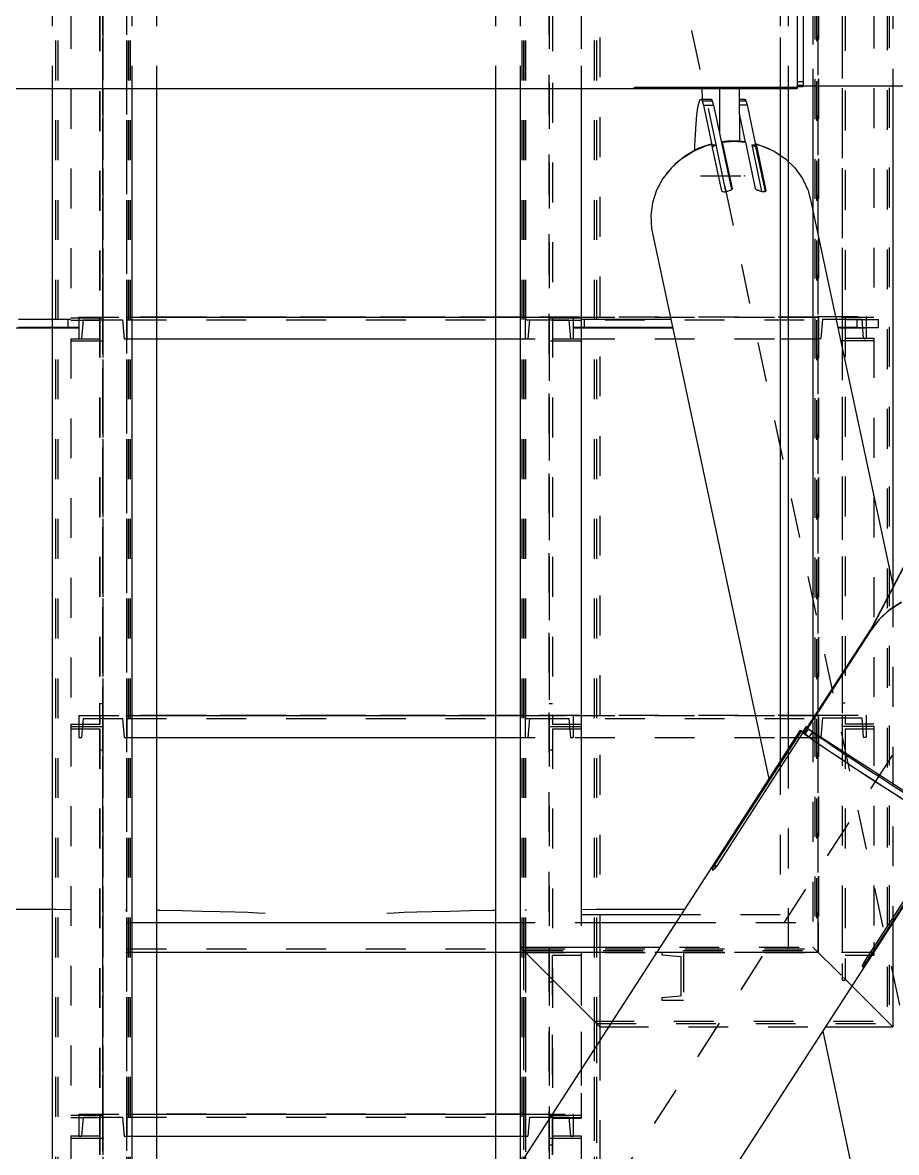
# Model space of a CAD drawing. Header units: millimetres. Extents: x 149919 to 150445, y 136651 to 136866.
# Drawn here: x 150372.701 to 150374.894, y 136747.478 to 136750.313 of the extents above; entities that cross this region are included whole.
import ezdxf

# ---------------------------------------------------------------- set-up
doc = ezdxf.new("R2010")
doc.units = ezdxf.units.MM
doc.header["$LTSCALE"] = 0.25
for name, pattern in [('CENTER', [50.8, 31.75, -6.35, 6.35, -6.35]), ('XKITLINE00', [0]), ('XKITLINE02', [4, 2, -2]), ('XKITLINE03', [6, 3, -1, 1, -1])]:
    doc.linetypes.add(name, pattern=pattern)

# ---------------------------------------------------------------- blocks, each defined once
blk = doc.blocks.new('çatıı')
at = {"color": 116, "linetype": 'XKITLINE02', "true_color": 0x136734}
for p, q in [((23097.15, 10409.49), (23097.15, 9590.91)), ((23097.15, 10409.49), (23097.16, 9590.91)), ((23097.69, 10409.49), (23097.69, 9590.91)), ((23097.69, 10409.49), (23097.69, 9590.91)), ((23114.92, 10409.49), (23114.92, 9590.91)), ((23114.92, 10409.49), (23114.92, 9590.91)), ((23115, 10409.49), (23115, 9590.95)), ((23115, 10409.49), (23115, 9590.95)), ((23115.45, 10409.49), (23115.45, 9590.91)), ((23115.45, 10409.49), (23115.46, 9590.91)), ((23115.85, 10409.49), (23115.85, 9590.95)), ((23115.85, 10409.49), (23115.85, 9590.95)), ((23214.14, 10409.49), (23214.13, 9590.95)), ((23214.14, 10409.49), (23214.14, 9590.95)), ((23214.53, 10409.49), (23214.54, 9590.91)), ((23214.99, 10409.49), (23214.98, 9590.95)), ((23214.99, 10409.49), (23214.99, 9590.95)), ((23215.07, 10409.49), (23215.07, 9590.91)), ((23232.3, 10409.49), (23232.3, 9590.91)), ((23232.83, 10409.49), (23232.84, 9590.91)), ((23305.8, 10397.09), (23305.8, 9743.46)), ((23306.33, 10397.62), (23306.33, 9742.92)), ((23287.63, 10379.77), (23287.63, 9760.77)), ((23288.48, 10379.77), (23288.48, 9760.77)), ((23288.57, 10379.86), (23288.57, 9760.69)), ((23287.18, 10378.47), (23287.18, 9762.07)), ((23288.03, 10379.32), (23288.03, 9761.22)), ((23233.68, 10370.27), (23233.68, 9770.27)), ((23278.98, 10370.27), (23278.98, 9770.27)), ((23096.3, 10023.11), (23096.3, 9977.44)), ((23096.3, 10023.11), (23096.3, 9977.44)), ((23116.3, 10023.11), (23116.3, 9977.44)), ((23116.3, 10023.11), (23116.3, 9977.44)), ((23122.5, 10023.11), (23122.5, 9977.44)), ((23122.5, 10023.11), (23122.5, 9977.44)), ((23207.48, 10023.11), (23207.48, 9977.44)), ((23207.49, 10023.11), (23207.49, 9977.44)), ((23213.68, 10023.11), (23213.68, 9977.44)), ((23228.98, 10023.11), (23228.98, 9977.44)), ((23278.98, 10023.11), (23278.98, 9977.44)), ((23280.98, 10023.11), (23280.98, 9977.44)), ((23287.18, 10022.4), (23287.18, 9978.15)), ((23307.18, 10022.4), (23307.18, 9978.15)), ((23101, 10017.38), (23101, 9919.35)), ((23101.01, 10017.38), (23101.01, 9919.35)), ((23108.2, 10016.8), (23108.2, 9914.13)), ((23108.21, 10016.8), (23108.21, 9914.13)), ((23109, 10017.38), (23109, 9914.13)), ((23109.01, 10017.38), (23109.01, 9914.13)), ((23220.99, 10017.38), (23220.99, 9914.13)), ((23221.79, 10016.8), (23221.79, 9978.88)), ((23228.99, 10017.38), (23228.99, 9978.88)), ((23294.48, 10017.52), (23294.48, 9914.27)), ((23295.28, 10016.94), (23295.28, 9914.27)), ((23302.48, 10017.52), (23302.48, 9919.49)), ((23294.48, 10009.95), (23294.48, 9920.07)), ((23220.99, 9978.88), (23220.99, 9919.93)), ((23221.79, 9978.88), (23221.79, 9914.13)), ((23228.99, 9978.88), (23228.99, 9919.35)), ((23101, 9919.93), (23109, 9919.93)), ((23101, 9919.35), (23108.2, 9919.35)), ((23101.01, 9919.93), (23109.01, 9919.93)), ((23101.01, 9919.35), (23108.21, 9919.35)), ((23103, 9920.13), (23103, 9914.63)), ((23103, 9920.13), (23115, 9920.13)), ((23103, 9920.13), (23103, 9914.63)), ((23103, 9920.13), (23103, 9914.63)), ((23103, 9920.13), (23115, 9920.13)), ((23103, 9920.13), (23103, 9914.63)), ((23104.07, 9919.43), (23103.68, 9914.63)), ((23104.07, 9919.43), (23103.68, 9914.63)), ((23104.07, 9919.43), (23103.68, 9914.63)), ((23104.07, 9919.43), (23103.68, 9914.63)), ((23104.07, 9919.43), (23113.94, 9919.43)), ((23104.07, 9919.43), (23113.94, 9919.43)), ((23108.2, 9919.94), (23108.2, 9817.96)), ((23108.2, 9919.94), (23109, 9919.94)), ((23108.21, 9919.94), (23108.21, 9817.96)), ((23108.21, 9919.94), (23109.01, 9919.94)), ((23109, 9919.94), (23109, 9817.38)), ((23109.01, 9919.94), (23109.01, 9817.38)), ((23113.94, 9919.43), (23114.32, 9914.63)), ((23113.94, 9919.43), (23114.32, 9914.63)), ((23113.94, 9919.43), (23114.32, 9914.63)), ((23113.94, 9919.43), (23114.32, 9914.63)), ((23115, 9920.13), (23115, 9914.63)), ((23115, 9920.13), (23122.5, 9920.13)), ((23115, 9920.13), (23115, 9914.63)), ((23115, 9920.13), (23122.5, 9920.13)), ((23115, 9920.13), (23115, 9914.63)), ((23115, 9920.13), (23115, 9914.63)), ((23115, 9920.13), (23115, 9914.63)), ((23115, 9920.13), (23115, 9914.63)), ((23115, 9919.43), (23288.48, 9919.43)), ((23115, 9919.43), (23214.98, 9919.43)), ((23207.48, 9920.13), (23278.98, 9920.13)), ((23207.48, 9920.13), (23214.98, 9920.13)), ((23214.98, 9920.13), (23214.98, 9914.63)), ((23214.98, 9920.13), (23214.98, 9914.63)), ((23214.98, 9920.13), (23226.98, 9920.13)), ((23214.98, 9920.13), (23214.98, 9914.63)), ((23216.05, 9919.43), (23215.66, 9914.63)), ((23216.05, 9919.43), (23215.66, 9914.63)), ((23216.05, 9919.43), (23225.92, 9919.43)), ((23220.99, 9919.94), (23220.99, 9817.38)), ((23220.99, 9919.94), (23221.79, 9919.94)), ((23220.99, 9919.93), (23228.99, 9919.93)), ((23221.79, 9919.94), (23221.79, 9817.96)), ((23221.79, 9919.35), (23228.99, 9919.35)), ((23225.92, 9919.43), (23226.3, 9914.63)), ((23225.92, 9919.43), (23226.3, 9914.63)), ((23226.98, 9920.13), (23226.98, 9914.63)), ((23226.98, 9920.13), (23226.98, 9914.63)), ((23287.18, 9920.13), (23288.48, 9920.13)), ((23288.48, 9920.27), (23288.48, 9914.77)), ((23288.48, 9920.27), (23300.48, 9920.27)), ((23288.48, 9920.27), (23288.48, 9914.77)), ((23288.48, 9920.13), (23288.48, 9914.63)), ((23289.55, 9919.57), (23289.16, 9914.77)), ((23289.55, 9919.57), (23289.16, 9914.77)), ((23289.55, 9919.57), (23299.42, 9919.57)), ((23294.48, 9920.09), (23294.48, 9817.52)), ((23294.48, 9920.09), (23295.28, 9920.09)), ((23294.48, 9920.07), (23302.48, 9920.07)), ((23295.28, 9920.09), (23295.28, 9818.11)), ((23295.28, 9919.49), (23302.48, 9919.49)), ((23299.42, 9919.57), (23299.8, 9914.77)), ((23299.42, 9919.57), (23299.8, 9914.77)), ((23300.48, 9920.27), (23300.48, 9914.77)), ((23300.48, 9920.27), (23300.48, 9914.77)), ((23101, 9914.7), (23101, 9817.38)), ((23101, 9914.7), (23108.2, 9914.7)), ((23101.01, 9914.7), (23101.01, 9817.38)), ((23101.01, 9914.7), (23108.21, 9914.7)), ((23221.79, 9914.7), (23228.99, 9914.7)), ((23228.99, 9914.7), (23228.99, 9817.38)), ((23288.48, 9914.77), (23289.16, 9914.77)), ((23295.28, 9914.84), (23302.48, 9914.84)), ((23299.8, 9914.77), (23300.48, 9914.77)), ((23302.48, 9914.84), (23302.48, 9817.52)), ((23101, 9914.12), (23109, 9914.12)), ((23101.01, 9914.12), (23109.01, 9914.12)), ((23103, 9914.63), (23103.68, 9914.63)), ((23103, 9914.63), (23103.68, 9914.63)), ((23108.2, 9914.13), (23109, 9914.13)), ((23108.21, 9914.13), (23109.01, 9914.13)), ((23114.32, 9914.63), (23115, 9914.63)), ((23114.32, 9914.63), (23115, 9914.63)), ((23115, 9914.63), (23122.5, 9914.63)), ((23115, 9914.63), (23122.5, 9914.63)), ((23207.48, 9914.63), (23278.98, 9914.63)), ((23207.48, 9914.63), (23214.98, 9914.63)), ((23214.98, 9914.63), (23215.66, 9914.63)), ((23220.99, 9914.13), (23221.79, 9914.13)), ((23220.99, 9914.12), (23228.99, 9914.12)), ((23226.3, 9914.63), (23226.98, 9914.63)), ((23287.18, 9914.63), (23288.48, 9914.63)), ((23294.48, 9914.27), (23295.28, 9914.27)), ((23294.48, 9914.26), (23302.48, 9914.26)), ((23307.18, 9852.34), (23307.18, 9768.18)), ((23294.48, 9830.75), (23294.48, 9817.52)), ((23108.2, 9823.2), (23109, 9823.2)), ((23108.2, 9823.2), (23108.2, 9817.96)), ((23108.21, 9823.2), (23109.01, 9823.2)), ((23109, 9823.2), (23109, 9817.38)), ((23220.99, 9823.2), (23221.79, 9823.2)), ((23294.48, 9823.35), (23295.28, 9823.35)), ((23103, 9820.13), (23103, 9814.63)), ((23103, 9820.13), (23115, 9820.13)), ((23103, 9820.13), (23103, 9814.63)), ((23103, 9820.13), (23103, 9814.63)), ((23103, 9820.13), (23115, 9820.13)), ((23103, 9820.13), (23103, 9814.63)), ((23104.07, 9819.43), (23103.68, 9814.63)), ((23104.07, 9819.43), (23103.68, 9814.63)), ((23104.07, 9819.43), (23103.68, 9814.63)), ((23104.07, 9819.43), (23103.68, 9814.63)), ((23104.07, 9819.43), (23113.94, 9819.43)), ((23104.07, 9819.43), (23113.94, 9819.43)), ((23113.94, 9819.43), (23114.32, 9814.63)), ((23113.94, 9819.43), (23114.32, 9814.63)), ((23113.94, 9819.43), (23114.32, 9814.63)), ((23113.94, 9819.43), (23114.32, 9814.63)), ((23115, 9820.13), (23115, 9814.63)), ((23115, 9820.13), (23122.5, 9820.13)), ((23115, 9820.13), (23115, 9814.63)), ((23115, 9820.13), (23122.5, 9820.13)), ((23115, 9820.13), (23115, 9814.63)), ((23115, 9820.13), (23115, 9814.63)), ((23115, 9820.13), (23115, 9814.63)), ((23115, 9820.13), (23115, 9814.63)), ((23115, 9819.43), (23288.48, 9819.43)), ((23115, 9819.43), (23214.98, 9819.43)), ((23207.48, 9820.13), (23278.98, 9820.13)), ((23207.48, 9820.13), (23214.98, 9820.13)), ((23214.98, 9820.13), (23214.98, 9814.63)), ((23214.98, 9820.13), (23214.98, 9814.63)), ((23214.98, 9820.13), (23226.98, 9820.13)), ((23214.98, 9820.13), (23214.98, 9814.63)), ((23216.05, 9819.43), (23215.66, 9814.63)), ((23216.05, 9819.43), (23215.66, 9814.63)), ((23216.05, 9819.43), (23225.92, 9819.43)), ((23220.99, 9820.13), (23220.99, 9817.38)), ((23225.92, 9819.43), (23226.3, 9814.63)), ((23225.92, 9819.43), (23226.3, 9814.63)), ((23226.98, 9820.13), (23226.98, 9814.63)), ((23226.98, 9820.13), (23226.98, 9814.63)), ((23287.18, 9820.13), (23288.48, 9820.13)), ((23288.48, 9820.27), (23288.48, 9814.77)), ((23288.48, 9820.27), (23300.48, 9820.27)), ((23288.48, 9820.27), (23288.48, 9814.77)), ((23288.48, 9820.13), (23288.48, 9814.63)), ((23289.55, 9819.57), (23289.16, 9814.77)), ((23289.55, 9819.57), (23289.16, 9814.77)), ((23289.55, 9819.57), (23299.42, 9819.57)), ((23299.42, 9819.57), (23299.8, 9814.77)), ((23299.42, 9819.57), (23299.8, 9814.77)), ((23300.48, 9820.27), (23300.48, 9814.77)), ((23300.48, 9820.27), (23300.48, 9814.77)), ((23101, 9817.96), (23108.2, 9817.96)), ((23101, 9817.96), (23101, 9817.38)), ((23101, 9817.38), (23109, 9817.38)), ((23101, 9817.38), (23101, 9719.35)), ((23101, 9817.38), (23109, 9817.38)), ((23101, 9816.8), (23108.2, 9816.8)), ((23101.01, 9817.96), (23108.21, 9817.96)), ((23101.01, 9817.38), (23109.01, 9817.38)), ((23101.01, 9817.38), (23101.01, 9719.35)), ((23101.01, 9817.38), (23109.01, 9817.38)), ((23101.01, 9816.8), (23108.21, 9816.8)), ((23108.2, 9816.8), (23108.2, 9714.13)), ((23108.21, 9816.8), (23108.21, 9714.13)), ((23109, 9817.38), (23109, 9714.13)), ((23109.01, 9817.38), (23109.01, 9714.13)), ((23220.99, 9817.38), (23228.99, 9817.38)), ((23220.99, 9817.38), (23220.99, 9716.47)), ((23220.99, 9817.38), (23228.99, 9817.38)), ((23221.79, 9817.96), (23228.99, 9817.96)), ((23221.79, 9816.8), (23221.79, 9717.45)), ((23221.79, 9816.8), (23228.99, 9816.8)), ((23228.99, 9817.38), (23228.99, 9725.38)), ((23294.48, 9817.52), (23302.48, 9817.52)), ((23294.48, 9817.52), (23294.48, 9753.77)), ((23294.48, 9817.52), (23302.48, 9817.52)), ((23295.28, 9818.11), (23302.48, 9818.11)), ((23295.28, 9816.82), (23295.28, 9753.77)), ((23295.28, 9816.82), (23302.48, 9816.82)), ((23302.48, 9817.52), (23302.48, 9760.07)), ((23103, 9814.63), (23103.68, 9814.63)), ((23103, 9814.63), (23103.68, 9814.63)), ((23114.32, 9814.63), (23115, 9814.63)), ((23114.32, 9814.63), (23115, 9814.63)), ((23115, 9814.63), (23122.5, 9814.63)), ((23115, 9814.63), (23122.5, 9814.63)), ((23207.48, 9814.63), (23278.98, 9814.63)), ((23207.48, 9814.63), (23214.98, 9814.63)), ((23214.98, 9814.63), (23215.66, 9814.63)), ((23226.3, 9814.63), (23226.98, 9814.63)), ((23282.8, 9814.63), (23288.48, 9814.63)), ((23288.48, 9814.77), (23289.16, 9814.77)), ((23299.8, 9814.77), (23300.48, 9814.77)), ((23108.2, 9811.57), (23109, 9811.57)), ((23108.21, 9811.57), (23109.01, 9811.57)), ((23220.99, 9811.57), (23221.79, 9811.57)), ((23280.98, 9811.82), (23280.98, 9760.77)), ((23294.48, 9810.52), (23295.28, 9810.52)), ((23228.98, 9770.27), (23278.98, 9770.27)), ((23115.01, 9768.27), (23115.01, 9760.77)), ((23115.01, 9768.27), (23122.5, 9768.27)), ((23207.48, 9768.27), (23233.68, 9768.27)), ((23252.84, 9768.27), (23288.48, 9768.27)), ((23288.48, 9768.27), (23288.48, 9760.77)), ((23294.48, 9768.97), (23294.48, 9760.77)), ((23213.68, 9762.07), (23215.07, 9760.69)), ((23213.68, 9762.07), (23287.18, 9762.07)), ((23213.68, 9762.07), (23215.07, 9760.69)), ((23220.99, 9762.07), (23220.99, 9719.93)), ((23287.18, 9762.07), (23294.86, 9754.4)), ((23287.18, 9762.07), (23294.86, 9754.4)), ((23302.48, 9763.31), (23302.48, 9760.07)), ((23115.01, 9761.62), (23288.48, 9761.62)), ((23115.01, 9760.77), (23122.5, 9760.77)), ((23207.48, 9760.77), (23288.48, 9760.77)), ((23214.53, 9761.22), (23214.53, 9590.91)), ((23214.53, 9761.22), (23288.03, 9761.22)), ((23215.07, 9760.69), (23215.07, 9590.91)), ((23215.07, 9760.69), (23288.57, 9760.69)), ((23220.98, 9760.77), (23220.98, 9712.5)), ((23220.98, 9760.77), (23228.98, 9760.77)), ((23221.78, 9760.03), (23221.78, 9712.5)), ((23221.78, 9760.03), (23228.98, 9760.03)), ((23228.98, 9760.77), (23228.98, 9719.19)), ((23249.23, 9760.77), (23254.73, 9760.77)), ((23249.23, 9760.77), (23249.23, 9760.09)), ((23249.23, 9760.77), (23249.23, 9760.09)), ((23249.23, 9760.09), (23254.03, 9759.71)), ((23254.03, 9759.71), (23254.03, 9749.84)), ((23254.03, 9759.71), (23254.03, 9749.84)), ((23254.73, 9760.77), (23254.73, 9748.77)), ((23254.73, 9760.77), (23254.73, 9748.77)), ((23280.98, 9760.77), (23288.48, 9760.77)), ((23294.48, 9760.77), (23302.48, 9760.77)), ((23295.28, 9760.07), (23302.48, 9760.07)), ((23295.28, 9759.17), (23295.28, 9753.77)), ((23294.48, 9757.93), (23294.48, 9753.77)), ((23220.98, 9753.34), (23221.78, 9753.34)), ((23294.48, 9753.77), (23295.28, 9753.77)), ((23294.86, 9754.4), (23296.94, 9752.32)), ((23294.86, 9754.4), (23296.94, 9752.32)), ((23249.23, 9749.45), (23254.03, 9749.84)), ((23249.23, 9749.45), (23249.23, 9748.77)), ((23249.23, 9749.45), (23249.23, 9748.77)), ((23249.23, 9748.77), (23254.73, 9748.77)), ((23232.3, 9743.46), (23232.3, 9590.91)), ((23232.3, 9743.46), (23305.8, 9743.46)), ((23232.83, 9742.92), (23232.83, 9590.91)), ((23232.83, 9742.92), (23306.33, 9742.92)), ((23235.91, 9742.07), (23290.31, 9742.07)), ((23233.68, 9738.64), (23233.68, 9654.46)), ((23233.68, 9738.64), (23233.68, 9654.46)), ((23228.98, 9725.38), (23228.98, 9719.19)), ((23228.99, 9725.38), (23228.99, 9719.35)), ((23101, 9719.93), (23109, 9719.93)), ((23101, 9719.35), (23108.2, 9719.35)), ((23101.01, 9719.93), (23109.01, 9719.93)), ((23101.01, 9719.35), (23108.21, 9719.35)), ((23103, 9720.13), (23103, 9714.63)), ((23103, 9720.13), (23115, 9720.13)), ((23103, 9720.13), (23103, 9714.63)), ((23103, 9720.13), (23103, 9714.63)), ((23103, 9720.13), (23115, 9720.13)), ((23103, 9720.13), (23103, 9714.63)), ((23104.07, 9719.43), (23103.68, 9714.63)), ((23104.07, 9719.43), (23103.68, 9714.63)), ((23104.07, 9719.43), (23103.68, 9714.63)), ((23104.07, 9719.43), (23103.68, 9714.63)), ((23104.07, 9719.43), (23113.94, 9719.43)), ((23104.07, 9719.43), (23113.94, 9719.43)), ((23108.2, 9719.94), (23108.2, 9617.96)), ((23108.2, 9719.94), (23109, 9719.94)), ((23108.21, 9719.94), (23108.21, 9617.96)), ((23108.21, 9719.94), (23109.01, 9719.94)), ((23109, 9719.94), (23109, 9617.38)), ((23109.01, 9719.94), (23109.01, 9617.38)), ((23113.94, 9719.43), (23114.32, 9714.63)), ((23113.94, 9719.43), (23114.32, 9714.63)), ((23113.94, 9719.43), (23114.32, 9714.63)), ((23113.94, 9719.43), (23114.32, 9714.63)), ((23115, 9720.13), (23115, 9714.63)), ((23115, 9720.13), (23122.5, 9720.13)), ((23115, 9720.13), (23115, 9714.63)), ((23115, 9720.13), (23122.5, 9720.13)), ((23115, 9720.13), (23115, 9714.63)), ((23115, 9720.13), (23115, 9714.63)), ((23115, 9720.13), (23115, 9714.63)), ((23115, 9720.13), (23115, 9714.63)), ((23115, 9719.43), (23214.98, 9719.43)), ((23115, 9719.43), (23214.98, 9719.43)), ((23207.48, 9720.13), (23214.98, 9720.13)), ((23207.48, 9720.13), (23214.98, 9720.13)), ((23214.98, 9720.13), (23214.98, 9714.63)), ((23214.98, 9720.13), (23214.98, 9714.63)), ((23214.98, 9720.13), (23214.98, 9714.63)), ((23214.98, 9720.13), (23226.98, 9720.13)), ((23214.98, 9720.13), (23214.98, 9714.63)), ((23214.98, 9720.13), (23214.98, 9714.63)), ((23214.98, 9720.13), (23226.98, 9720.13)), ((23214.98, 9720.13), (23214.98, 9714.63)), ((23216.05, 9719.43), (23215.66, 9714.63)), ((23216.05, 9719.43), (23215.66, 9714.63)), ((23216.05, 9719.43), (23215.66, 9714.63)), ((23216.05, 9719.43), (23215.66, 9714.63)), ((23216.05, 9719.43), (23225.92, 9719.43)), ((23216.05, 9719.43), (23225.92, 9719.43)), ((23220.98, 9719.94), (23220.98, 9640.1)), ((23220.98, 9719.94), (23221.78, 9719.94)), ((23220.98, 9719.93), (23228.98, 9719.93)), ((23220.99, 9719.94), (23220.99, 9640.11)), ((23220.99, 9719.94), (23221.79, 9719.94)), ((23220.99, 9719.93), (23228.99, 9719.93)), ((23221.78, 9719.94), (23221.78, 9617.96)), ((23221.78, 9719.19), (23228.98, 9719.19)), ((23221.79, 9719.94), (23221.79, 9617.96)), ((23221.79, 9719.35), (23228.99, 9719.35)), ((23225.92, 9719.43), (23226.3, 9714.63)), ((23225.92, 9719.43), (23226.3, 9714.63)), ((23225.92, 9719.43), (23226.3, 9714.63)), ((23225.92, 9719.43), (23226.3, 9714.63)), ((23226.98, 9720.13), (23226.98, 9714.63)), ((23226.98, 9720.13), (23226.98, 9714.63)), ((23226.98, 9720.13), (23226.98, 9714.63)), ((23226.98, 9720.13), (23226.98, 9714.63)), ((23220.99, 9716.47), (23220.99, 9714.13)), ((23221.78, 9717.45), (23221.78, 9712.5)), ((23221.79, 9717.45), (23221.79, 9714.13)), ((23101, 9714.7), (23101, 9617.38)), ((23101, 9714.7), (23108.2, 9714.7)), ((23101, 9714.12), (23109, 9714.12)), ((23101.01, 9714.7), (23101.01, 9617.38)), ((23101.01, 9714.7), (23108.21, 9714.7)), ((23101.01, 9714.12), (23109.01, 9714.12)), ((23103, 9714.63), (23103.68, 9714.63)), ((23103, 9714.63), (23103.68, 9714.63)), ((23108.2, 9714.13), (23109, 9714.13)), ((23108.21, 9714.13), (23109.01, 9714.13)), ((23114.32, 9714.63), (23115, 9714.63)), ((23114.32, 9714.63), (23115, 9714.63)), ((23115, 9714.63), (23122.5, 9714.63)), ((23115, 9714.63), (23122.5, 9714.63)), ((23207.48, 9714.63), (23214.98, 9714.63)), ((23207.48, 9714.63), (23214.98, 9714.63)), ((23214.98, 9714.63), (23215.66, 9714.63)), ((23214.98, 9714.63), (23215.66, 9714.63)), ((23220.98, 9716.21), (23220.98, 9712.5)), ((23220.98, 9714.12), (23228.98, 9714.12)), ((23220.99, 9714.13), (23221.79, 9714.13)), ((23220.99, 9714.12), (23228.99, 9714.12)), ((23221.78, 9714.7), (23228.98, 9714.7)), ((23221.79, 9714.7), (23228.99, 9714.7)), ((23226.3, 9714.63), (23226.98, 9714.63)), ((23226.3, 9714.63), (23226.98, 9714.63)), ((23228.98, 9714.7), (23228.98, 9617.38)), ((23228.99, 9714.7), (23228.99, 9617.38)), ((23220.98, 9712.5), (23221.78, 9712.5))]:
    blk.add_line(p, q, dxfattribs=at)
at = {"color": 1, "linetype": 'XKITLINE03'}
for p, q in [((23109, 10409.49), (23109, 9590.91)), ((23109.01, 9590.91), (23109, 10409.49)), ((23115, 9590.95), (23115, 10409.49)), ((23115, 9590.95), (23115, 10409.49)), ((23214.99, 10409.49), (23214.98, 9590.95)), ((23214.99, 10409.49), (23214.99, 9590.95)), ((23220.99, 9590.91), (23220.98, 10409.49)), ((23288.48, 9760.77), (23288.48, 10379.77)), ((23109, 9919.93), (23109, 10017.38)), ((23109.01, 9919.93), (23109.01, 10017.38)), ((23220.99, 10017.38), (23220.99, 9919.93)), ((23294.48, 10017.52), (23294.48, 9920.07)), ((23288.48, 9920.13), (23115, 9920.13)), ((23214.98, 9920.13), (23115, 9920.13)), ((23115, 9920.13), (23115, 9920.13)), ((23115, 9920.13), (23115, 9920.13)), ((23214.98, 9920.13), (23214.98, 9920.13)), ((23288.48, 9920.27), (23288.48, 9920.27)), ((23109, 9817.38), (23109, 9914.12)), ((23109.01, 9817.38), (23109.01, 9914.12)), ((23220.99, 9914.12), (23220.99, 9817.38)), ((23294.48, 9914.26), (23294.48, 9817.52)), ((23288.48, 9820.13), (23115, 9820.13)), ((23214.98, 9820.13), (23115, 9820.13)), ((23115, 9820.13), (23115, 9820.13)), ((23115, 9820.13), (23115, 9820.13)), ((23214.98, 9820.13), (23214.98, 9820.13)), ((23288.48, 9820.27), (23288.48, 9820.27)), ((23109, 9719.93), (23109, 9817.38)), ((23109.01, 9719.93), (23109.01, 9817.38)), ((23220.99, 9817.38), (23220.99, 9719.93)), ((23294.48, 9817.52), (23294.48, 9760.77)), ((23115.01, 9760.77), (23288.48, 9760.77)), ((23220.98, 9760.77), (23220.98, 9719.93)), ((23254.73, 9760.77), (23254.73, 9760.77)), ((23214.98, 9720.13), (23115, 9720.13)), ((23214.98, 9720.13), (23115, 9720.13)), ((23115, 9720.13), (23115, 9720.13)), ((23115, 9720.13), (23115, 9720.13)), ((23214.98, 9720.13), (23214.98, 9720.13)), ((23214.98, 9720.13), (23214.98, 9720.13)), ((23109, 9617.38), (23109, 9714.12)), ((23109.01, 9617.38), (23109.01, 9714.12)), ((23220.98, 9714.12), (23220.98, 9617.38)), ((23220.99, 9714.12), (23220.99, 9617.38))]:
    blk.add_line(p, q, dxfattribs=at)
at = {"color": 8, "linetype": 'XKITLINE00'}
for p, q in [((23283.2, 10021.5), (23283.2, 9977.44)), ((23284.7, 10019.23), (23284.7, 9978.28)), ((23046.8, 9977.44), (23283.2, 9977.44)), ((23242.11, 9977.64), (23242.11, 9977.63)), ((23242.11, 9977.63), (23242.19, 9977.61)), ((23242.19, 9977.66), (23242.36, 9977.72)), ((23242.19, 9977.61), (23242.36, 9977.59)), ((23242.36, 9977.72), (23242.6, 9977.77)), ((23242.36, 9977.59), (23242.6, 9977.58)), ((23242.6, 9977.77), (23242.89, 9977.8)), ((23242.6, 9977.58), (23242.89, 9977.58)), ((23242.89, 9977.8), (23243.2, 9977.81)), ((23242.89, 9977.8), (23242.89, 9977.58)), ((23242.89, 9977.58), (23243.2, 9977.57)), ((23243.2, 9977.81), (23243.2, 9977.57)), ((23243.2, 9977.81), (23283.2, 9977.81)), ((23243.2, 9977.57), (23283.2, 9977.57)), ((23259.33, 9977.44), (23259.34, 9974.8)), ((23263.71, 9977.44), (23263.74, 9966.01)), ((23268.69, 9977.44), (23268.72, 9964.32)), ((23283.2, 9979.19), (23284.7, 9979.19)), ((23283.2, 9978.28), (23284.7, 9978.28)), ((23283.2, 9978.15), (23314.2, 9978.15)), ((23283.2, 9977.99), (23284.7, 9977.99)), ((23283.2, 9977.93), (23284.7, 9977.93)), ((23284.7, 9978.15), (23284.7, 9977.93)), ((23258.81, 9974.67), (23258.52, 9973.96)), ((23258.81, 9974.67), (23259.1, 9974.8)), ((23259.1, 9974.8), (23261.59, 9974.81)), ((23259.1, 9974.8), (23259.4, 9974.34)), ((23259.4, 9974.34), (23261.89, 9974.35)), ((23259.4, 9974.34), (23259.69, 9973.32)), ((23261.59, 9974.81), (23261.89, 9974.35)), ((23261.89, 9974.35), (23262.18, 9973.32)), ((23268.69, 9974.82), (23270.06, 9974.83)), ((23268.7, 9974.37), (23270.36, 9974.37)), ((23270.06, 9974.83), (23270.36, 9974.37)), ((23270.36, 9974.37), (23270.64, 9973.34)), ((23258.24, 9972.69), (23257.99, 9970.9)), ((23258.52, 9973.96), (23258.24, 9972.69)), ((23259.69, 9973.32), (23262.18, 9973.32)), ((23259.69, 9973.32), (23261.82, 9963.32)), ((23262.18, 9973.32), (23266.71, 9952.09)), ((23268.7, 9973.34), (23270.64, 9973.34)), ((23270.64, 9973.34), (23272.78, 9963.34)), ((23257.78, 9968.64), (23257.6, 9965.98)), ((23257.99, 9970.9), (23257.78, 9968.64)), ((23268.71, 9970.75), (23270.14, 9964.03)), ((23257.6, 9965.98), (23257.47, 9963)), ((23257.21, 9961.76), (23260.45, 9963.13)), ((23257.47, 9963), (23257.44, 9961.94)), ((23258.41, 9962.47), (23261.59, 9963.61)), ((23260.45, 9963.13), (23261.73, 9963.44)), ((23261.59, 9963.61), (23261.63, 9963.42)), ((23261.73, 9963.44), (23264.21, 9951.82)), ((23261.82, 9963.32), (23261.81, 9963.04)), ((23261.82, 9963.32), (23262.78, 9963.32)), ((23261.86, 9962.83), (23262.78, 9963.32)), ((23262.78, 9963.32), (23265.26, 9951.69)), ((23264.3, 9964.17), (23264.27, 9963.5)), ((23264.3, 9964.17), (23265.74, 9964.32)), ((23264.3, 9964.17), (23264.42, 9963.59)), ((23264.43, 9964.01), (23264.4, 9963.14)), ((23264.42, 9963.59), (23264.4, 9962.92)), ((23264.4, 9963.14), (23266.75, 9952.13)), ((23264.43, 9964.01), (23267.41, 9964.25)), ((23264.43, 9964.01), (23266.92, 9952.39)), ((23265.74, 9964.32), (23267.19, 9964.37)), ((23265.74, 9964.32), (23265.78, 9964.12)), ((23267.19, 9964.37), (23268.64, 9964.33)), ((23267.41, 9964.25), (23270.21, 9964.02)), ((23268.64, 9964.33), (23270.07, 9964.18)), ((23268.64, 9964.33), (23268.68, 9964.15)), ((23270.07, 9964.18), (23270.11, 9964.03)), ((23270.21, 9964.02), (23272.69, 9952.39)), ((23271.81, 9963.34), (23274.3, 9951.71)), ((23271.81, 9963.34), (23272.78, 9963.34)), ((23271.81, 9963.34), (23272.76, 9962.83)), ((23272.74, 9963.64), (23273.97, 9963.19)), ((23272.74, 9963.64), (23272.74, 9963.52)), ((23272.74, 9963.64), (23272.87, 9963.06)), ((23272.78, 9963.34), (23272.76, 9962.83)), ((23272.88, 9963.47), (23272.85, 9962.56)), ((23272.87, 9963.06), (23272.85, 9962.43)), ((23272.88, 9963.47), (23274.28, 9963.11)), ((23272.88, 9963.47), (23275.36, 9951.84)), ((23274.28, 9963.11), (23277.42, 9961.73)), ((23274.73, 9962.91), (23275.84, 9962.51)), ((23252.84, 9958.8), (23255.46, 9960.85)), ((23254.25, 9959.89), (23257.21, 9961.76)), ((23255.46, 9960.85), (23258.41, 9962.47)), ((23258.41, 9962.47), (23258.45, 9962.28)), ((23272.76, 9962.83), (23275.15, 9951.63)), ((23272.85, 9962.56), (23275.18, 9951.64)), ((23275.84, 9962.51), (23276.51, 9962.13)), ((23275.84, 9962.51), (23275.86, 9962.42)), ((23277.42, 9961.73), (23280.24, 9959.85)), ((23251.66, 9957.59), (23249.54, 9954.92)), ((23251.66, 9957.59), (23254.25, 9959.89)), ((23252.84, 9958.8), (23252.07, 9957.95)), ((23280.24, 9959.85), (23282.64, 9957.54)), ((23282.64, 9957.54), (23284.55, 9954.87)), ((23249.54, 9954.92), (23247.93, 9951.96)), ((23250.63, 9956.37), (23250.34, 9955.92)), ((23251.16, 9956.96), (23250.63, 9956.37)), ((23284.55, 9954.87), (23285.93, 9951.91)), ((23247.93, 9951.96), (23246.9, 9948.82)), ((23264.21, 9951.82), (23264.31, 9951.7)), ((23264.31, 9951.7), (23264.51, 9951.61)), ((23264.51, 9951.61), (23264.79, 9951.57)), ((23264.79, 9951.57), (23265.12, 9951.57)), ((23265.04, 9951.57), (23265.26, 9951.69)), ((23265.12, 9951.57), (23265.48, 9951.62)), ((23265.26, 9951.69), (23265.77, 9951.69)), ((23265.48, 9951.62), (23265.85, 9951.71)), ((23265.85, 9951.71), (23266.2, 9951.84)), ((23266.2, 9951.84), (23266.45, 9951.97)), ((23266.45, 9951.97), (23266.5, 9951.98)), ((23266.5, 9951.98), (23266.72, 9952.1)), ((23266.72, 9952.1), (23266.87, 9952.24)), ((23266.92, 9952.39), (23266.87, 9952.24)), ((23272.69, 9952.39), (23272.8, 9952.25)), ((23272.8, 9952.25), (23273, 9952.11)), ((23273, 9952.11), (23273.27, 9951.98)), ((23273.27, 9951.98), (23273.48, 9951.92)), ((23273.48, 9951.92), (23273.59, 9951.87)), ((23273.59, 9951.87), (23273.95, 9951.74)), ((23273.95, 9951.74), (23274.31, 9951.65)), ((23274.06, 9951.71), (23274.3, 9951.71)), ((23274.3, 9951.71), (23274.45, 9951.63)), ((23274.31, 9951.65), (23274.65, 9951.6)), ((23274.65, 9951.6), (23274.95, 9951.6)), ((23274.95, 9951.6), (23275.17, 9951.64)), ((23275.17, 9951.64), (23275.32, 9951.72)), ((23275.36, 9951.84), (23275.32, 9951.72)), ((23285.93, 9951.91), (23286.71, 9948.76)), ((23246.9, 9948.82), (23246.46, 9945.57)), ((23286.71, 9948.76), (23307.26, 9852.49)), ((23246.46, 9945.57), (23246.64, 9942.32)), ((23246.64, 9942.32), (23276.1, 9804.26)), ((23087.84, 9919.6), (23094.12, 9919.59)), ((23087.84, 9917.6), (23094.12, 9917.59)), ((23094.12, 9919.59), (23100.24, 9919.58)), ((23094.12, 9917.59), (23100.24, 9917.58)), ((23100.24, 9919.58), (23101.01, 9919.58)), ((23100.24, 9919.58), (23100.24, 9917.58)), ((23100.24, 9917.58), (23103, 9917.57)), ((23102.98, 9917.57), (23102.98, 9917.43)), ((23226.98, 9917.57), (23229.75, 9917.58)), ((23227.01, 9917.57), (23227.01, 9917.43)), ((23228.99, 9919.58), (23229.75, 9919.58)), ((23229.75, 9919.58), (23235.87, 9919.59)), ((23229.75, 9919.58), (23229.75, 9917.58)), ((23229.75, 9917.58), (23235.87, 9917.59)), ((23235.87, 9919.59), (23242.15, 9919.6)), ((23235.87, 9917.59), (23242.15, 9917.6)), ((23242.15, 9919.6), (23248.54, 9919.6)), ((23242.15, 9917.6), (23248.54, 9917.6)), ((23248.54, 9919.6), (23251.49, 9919.6)), ((23248.54, 9917.6), (23251.91, 9917.6)), ((23292.95, 9919.56), (23298.16, 9919.55)), ((23293.37, 9917.56), (23298.16, 9917.55)), ((23295.42, 9917.56), (23295.42, 9917.4)), ((23298.16, 9919.55), (23298.16, 9917.55)), ((23298.16, 9919.55), (23303.5, 9919.53)), ((23298.16, 9917.55), (23303.5, 9917.53)), ((23300.76, 9917.54), (23300.76, 9917.39)), ((23300.76, 9917.39), (23303.5, 9917.53)), ((23303.5, 9919.53), (23303.5, 9917.53)), ((23084.19, 9917.46), (23090.58, 9917.45)), ((23090.58, 9917.45), (23096.86, 9917.45)), ((23096.86, 9917.45), (23102.98, 9917.43)), ((23102.98, 9917.43), (23103, 9917.43)), ((23226.98, 9917.43), (23227.01, 9917.43)), ((23227.01, 9917.43), (23233.13, 9917.45)), ((23233.13, 9917.45), (23239.41, 9917.45)), ((23239.41, 9917.45), (23245.8, 9917.46)), ((23245.8, 9917.46), (23251.94, 9917.46)), ((23293.41, 9917.41), (23295.42, 9917.4)), ((23295.42, 9917.4), (23300.76, 9917.39)), ((23333.74, 9903.11), (23301.16, 9840.83)), ((23333.8, 9903.07), (23301.6, 9841.51)), ((23303.76, 9844.29), (23306.38, 9846.73)), ((23303.76, 9844.22), (23306.38, 9846.66)), ((23306.38, 9846.73), (23309.37, 9848.71)), ((23306.38, 9846.66), (23309.37, 9848.63)), ((23303.76, 9844.29), (23301.57, 9841.46)), ((23303.76, 9844.22), (23301.57, 9841.38)), ((23303.76, 9844.29), (23303.76, 9844.22)), ((23301.57, 9841.46), (23284.93, 9815.71)), ((23301.57, 9841.38), (23284.96, 9815.69)), ((23301.57, 9841.71), (23285.74, 9817.23)), ((23301.57, 9841.64), (23285.78, 9817.21)), ((23301.75, 9841.94), (23301.57, 9841.71)), ((23301.57, 9841.71), (23301.57, 9841.64)), ((23301.6, 9841.68), (23301.57, 9841.64)), ((23301.57, 9841.46), (23301.57, 9841.38)), ((23284, 9816.48), (23007.61, 9388.86)), ((23284.21, 9816.25), (23262.5, 9782.67)), ((23284.66, 9815.88), (23262.95, 9782.3)), ((23284, 9816.48), (23284.21, 9816.43)), ((23284, 9816.48), (23284.21, 9816.25)), ((23284.21, 9816.43), (23284.63, 9816.16)), ((23284.21, 9816.25), (23284.96, 9815.77)), ((23285.4, 9817.36), (23284.59, 9816.1)), ((23284.59, 9816.1), (23284.63, 9816.03)), ((23285.44, 9817.29), (23284.63, 9816.03)), ((23284.63, 9816.03), (23284.75, 9815.91)), ((23284.66, 9815.88), (23285.19, 9815.54)), ((23284.66, 9815.88), (23285.15, 9815.5)), ((23285.56, 9817.17), (23284.75, 9815.91)), ((23284.75, 9815.91), (23284.96, 9815.77)), ((23284.96, 9815.72), (23284.95, 9815.7)), ((23284.96, 9815.69), (23285.19, 9815.54)), ((23285.15, 9815.5), (23286.57, 9814.47)), ((23286, 9816.8), (23285.19, 9815.54)), ((23285.19, 9815.54), (23286.2, 9814.78)), ((23285.4, 9817.36), (23285.44, 9817.38)), ((23285.4, 9817.36), (23285.44, 9817.29)), ((23285.44, 9817.38), (23285.56, 9817.34)), ((23285.44, 9817.29), (23285.56, 9817.17)), ((23285.56, 9817.34), (23285.86, 9817.15)), ((23285.56, 9817.17), (23285.78, 9817.03)), ((23286, 9816.8), (23322, 9793.55)), ((23286, 9816.8), (23287.02, 9816.04)), ((23287.02, 9816.04), (23286.2, 9814.78)), ((23287.02, 9816.04), (23288.49, 9815)), ((23286.2, 9814.78), (23287.67, 9813.74)), ((23286.57, 9814.47), (23288.49, 9813.14)), ((23287.67, 9813.74), (23289.56, 9812.43)), ((23288.49, 9815), (23290.38, 9813.69)), ((23288.49, 9813.14), (23290.85, 9811.52)), ((23290.38, 9813.69), (23292.63, 9812.16)), ((23289.56, 9812.43), (23291.82, 9810.9)), ((23290.85, 9811.52), (23293.59, 9809.69)), ((23291.82, 9810.9), (23294.38, 9809.18)), ((23292.63, 9812.16), (23295.2, 9810.44)), ((23295.2, 9810.44), (23298, 9808.59)), ((23293.59, 9809.69), (23296.63, 9807.68)), ((23294.38, 9809.18), (23297.18, 9807.33)), ((23296.63, 9807.68), (23299.86, 9805.56)), ((23297.18, 9807.33), (23300.15, 9805.39)), ((23298, 9808.59), (23300.96, 9806.65)), ((23299.86, 9805.56), (23303.19, 9803.4)), ((23300.15, 9805.39), (23303.19, 9803.42)), ((23300.96, 9806.65), (23304, 9804.68)), ((23304, 9804.68), (23307.05, 9802.72)), ((23303.19, 9803.42), (23306.24, 9801.46)), ((23303.19, 9803.4), (23306.52, 9801.25)), ((23306.24, 9801.46), (23309.2, 9799.57)), ((23307.05, 9802.72), (23310.01, 9800.83)), ((23306.52, 9801.25), (23309.75, 9799.2)), ((23322.38, 9791.69), (23045.99, 9364.07)), ((23321.72, 9791.95), (23300.02, 9758.37)), ((23322.17, 9791.74), (23300.46, 9758.16)), ((23261.92, 9781.64), (23261.87, 9781.5)), ((23261.87, 9781.49), (23261.91, 9781.41)), ((23262.02, 9781.84), (23261.92, 9781.64)), ((23262.15, 9782.09), (23262.02, 9781.84)), ((23262.32, 9782.37), (23262.15, 9782.09)), ((23262.16, 9781.44), (23262.34, 9781.57)), ((23262.5, 9782.67), (23262.32, 9782.37)), ((23262.32, 9782.37), (23262.79, 9782.07)), ((23262.34, 9781.57), (23262.54, 9781.77)), ((23262.5, 9782.67), (23262.99, 9782.36)), ((23262.75, 9782.02), (23262.54, 9781.77)), ((23262.95, 9782.3), (23262.75, 9782.02)), ((23261.91, 9781.41), (23262.02, 9781.38)), ((23262.02, 9781.38), (23262.16, 9781.44)), ((23082.46, 9771.6), (23089.86, 9771.58)), ((23089.86, 9771.58), (23097.12, 9771.55)), ((23089.86, 9771.58), (23097.12, 9771.55)), ((23097.12, 9771.55), (23101.01, 9771.53)), ((23097.12, 9771.55), (23101.01, 9771.53)), ((23114.72, 9771.41), (23115, 9771.41)), ((23114.72, 9771.41), (23115, 9771.41)), ((23122.5, 9771.32), (23123.34, 9771.31)), ((23122.5, 9771.32), (23123.34, 9771.31)), ((23123.34, 9771.31), (23128.88, 9771.22)), ((23123.34, 9771.31), (23128.88, 9771.22)), ((23128.88, 9771.22), (23133.9, 9771.12)), ((23128.88, 9771.22), (23133.9, 9771.12)), ((23133.9, 9771.12), (23138.35, 9771.02)), ((23133.9, 9771.12), (23138.35, 9771.02)), ((23138.35, 9771.02), (23142.2, 9770.91)), ((23138.35, 9771.02), (23142.2, 9770.91)), ((23142.2, 9770.91), (23145.39, 9770.79)), ((23142.2, 9770.91), (23145.39, 9770.79)), ((23145.39, 9770.79), (23147.91, 9770.67)), ((23145.39, 9770.79), (23147.91, 9770.67)), ((23147.91, 9770.67), (23149.71, 9770.55)), ((23147.91, 9770.67), (23149.71, 9770.55)), ((23180.28, 9770.55), (23182.08, 9770.67)), ((23180.28, 9770.55), (23182.08, 9770.67)), ((23182.08, 9770.67), (23184.6, 9770.79)), ((23182.08, 9770.67), (23184.6, 9770.79)), ((23184.6, 9770.79), (23187.79, 9770.91)), ((23184.6, 9770.79), (23187.79, 9770.91)), ((23187.79, 9770.91), (23191.64, 9771.02)), ((23187.79, 9770.91), (23191.64, 9771.02)), ((23191.64, 9771.02), (23196.09, 9771.12)), ((23191.64, 9771.02), (23196.09, 9771.12)), ((23196.09, 9771.12), (23201.11, 9771.22)), ((23196.09, 9771.12), (23201.11, 9771.22)), ((23201.11, 9771.22), (23206.65, 9771.31)), ((23201.11, 9771.22), (23206.65, 9771.31)), ((23206.65, 9771.31), (23207.49, 9771.32)), ((23206.65, 9771.31), (23207.49, 9771.32)), ((23214.99, 9771.41), (23215.27, 9771.41)), ((23214.99, 9771.41), (23215.27, 9771.41)), ((23228.99, 9771.53), (23232.88, 9771.55)), ((23228.99, 9771.53), (23232.88, 9771.55)), ((23232.88, 9771.55), (23240.13, 9771.58)), ((23232.88, 9771.55), (23240.13, 9771.58)), ((23240.13, 9771.58), (23247.53, 9771.6)), ((23247.53, 9771.6), (23254.99, 9771.61)), ((23299.59, 9757.52), (23299.54, 9757.31)), ((23299.54, 9757.31), (23299.54, 9757.16)), ((23299.54, 9757.16), (23299.59, 9757.08)), ((23299.69, 9757.78), (23299.59, 9757.52)), ((23299.59, 9757.08), (23299.67, 9757.07)), ((23299.78, 9757.19), (23299.68, 9757.08)), ((23299.84, 9758.07), (23299.69, 9757.78)), ((23299.92, 9757.36), (23299.78, 9757.19)), ((23300.02, 9758.37), (23299.84, 9758.07)), ((23299.87, 9758.12), (23300.27, 9757.87)), ((23300.08, 9757.6), (23299.92, 9757.36)), ((23300.06, 9758.42), (23300.46, 9758.16)), ((23300.27, 9757.87), (23300.08, 9757.6)), ((23300.46, 9758.16), (23300.27, 9757.87)), ((23289.61, 9740.98), (23319.38, 9601.49))]:
    blk.add_line(p, q, dxfattribs=at)
at = {"color": 8, "linetype": 'CENTER'}
for p, q in [((22900, 9180.27), (23430, 10000.27)), ((23430, 9180.27), (23256.44, 9993.5)), ((23259.06, 9955.52), (23270.02, 9955.55))]:
    blk.add_line(p, q, dxfattribs=at)
at = {"color": 7, "linetype": 'XKITLINE00'}
for p, q in [((23096.3, 9977.44), (23096.3, 9590.91)), ((23096.3, 9977.44), (23096.31, 9590.91)), ((23116.3, 9977.44), (23116.3, 9590.91)), ((23116.3, 9977.44), (23116.31, 9590.91)), ((23122.5, 9977.44), (23122.5, 9590.95)), ((23122.5, 9977.44), (23122.5, 9590.95)), ((23207.48, 9977.44), (23207.48, 9698.1)), ((23207.49, 9977.44), (23207.49, 9698.1)), ((23213.68, 9977.44), (23213.68, 9707.69)), ((23228.98, 9977.44), (23228.98, 9770.27)), ((23278.98, 9977.44), (23278.98, 9808.72)), ((23280.98, 9977.44), (23280.98, 9811.82)), ((23287.18, 9978.15), (23287.18, 9819.46)), ((23307.18, 9978.15), (23307.18, 9852.34)), ((23122.5, 9920.13), (23207.48, 9920.13)), ((23122.5, 9920.13), (23207.48, 9920.13)), ((23278.98, 9920.13), (23287.18, 9920.13)), ((23122.5, 9914.63), (23207.48, 9914.63)), ((23122.5, 9914.63), (23207.48, 9914.63)), ((23278.98, 9914.63), (23287.18, 9914.63)), ((23122.5, 9820.13), (23207.48, 9820.13)), ((23122.5, 9820.13), (23207.48, 9820.13)), ((23278.98, 9820.13), (23287.18, 9820.13)), ((23122.5, 9814.63), (23207.48, 9814.63)), ((23122.5, 9814.63), (23207.48, 9814.63)), ((23278.98, 9814.63), (23282.8, 9814.63)), ((23228.98, 9770.27), (23254.13, 9770.27)), ((23233.68, 9770.27), (23233.68, 9738.64)), ((23122.5, 9768.27), (23207.48, 9768.27)), ((23233.68, 9768.27), (23252.84, 9768.27)), ((23307.18, 9768.18), (23307.18, 9742.07)), ((23213.68, 9762.07), (23233.68, 9742.07)), ((23213.68, 9762.07), (23213.68, 9707.69)), ((23213.68, 9762.07), (23248.83, 9762.07)), ((23213.68, 9762.07), (23233.68, 9742.07)), ((23122.5, 9760.77), (23207.48, 9760.77)), ((23296.94, 9752.32), (23307.18, 9742.07)), ((23296.94, 9752.32), (23307.18, 9742.07)), ((23233.68, 9742.07), (23233.68, 9738.64)), ((23233.68, 9742.07), (23235.91, 9742.07)), ((23290.31, 9742.07), (23307.18, 9742.07)), ((23122.5, 9720.13), (23207.48, 9720.13)), ((23122.5, 9720.13), (23207.48, 9720.13)), ((23122.5, 9714.63), (23207.48, 9714.63)), ((23122.5, 9714.63), (23207.48, 9714.63))]:
    blk.add_line(p, q, dxfattribs=at)
at = {"color": 8, "linetype": 'XKITLINE00'}
for centre in [(23259.06, 9955.52), (23270.02, 9955.55)]:
    blk.add_circle(centre, 0.05, dxfattribs=at)
at = {"color": 1, "linetype": 'XKITLINE00'}
for centre in [(23109, 9919.93), (23109.01, 9919.93), (23115, 9920.13), (23115, 9920.13), (23115, 9920.13), (23115, 9920.13), (23214.98, 9920.13), (23214.98, 9920.13), (23220.99, 9919.93), (23288.48, 9920.27), (23288.48, 9920.13), (23294.48, 9920.07), (23109, 9914.12), (23109.01, 9914.12), (23220.99, 9914.12), (23294.48, 9914.26), (23115, 9820.13), (23115, 9820.13), (23115, 9820.13), (23115, 9820.13), (23214.98, 9820.13), (23214.98, 9820.13), (23288.48, 9820.27), (23288.48, 9820.13), (23109, 9817.38), (23109, 9817.38), (23109.01, 9817.38), (23109.01, 9817.38), (23220.99, 9817.38), (23220.99, 9817.38), (23294.48, 9817.52), (23294.48, 9817.52), (23115.01, 9760.77), (23220.98, 9760.77), (23254.73, 9760.77), (23288.48, 9760.77), (23288.48, 9760.77), (23294.48, 9760.77), (23109, 9719.93), (23109.01, 9719.93), (23115, 9720.13), (23115, 9720.13), (23115, 9720.13), (23115, 9720.13), (23214.98, 9720.13), (23214.98, 9720.13), (23214.98, 9720.13), (23214.98, 9720.13), (23220.98, 9719.93), (23220.99, 9719.93), (23109, 9714.12), (23109.01, 9714.12), (23220.98, 9714.12), (23220.99, 9714.12)]:
    blk.add_circle(centre, 0.05, dxfattribs=at)

msp = doc.modelspace()

# ---------------------------------------------------------------- block references
at = {"xscale": 0.009999943142843078, "yscale": 0.009999943142843078, "zscale": 0.009999943142843078}
msp.add_blockref('çatıı', (150141.8141, 136650.3731), dxfattribs=at)

doc.saveas('drawing.dxf')
